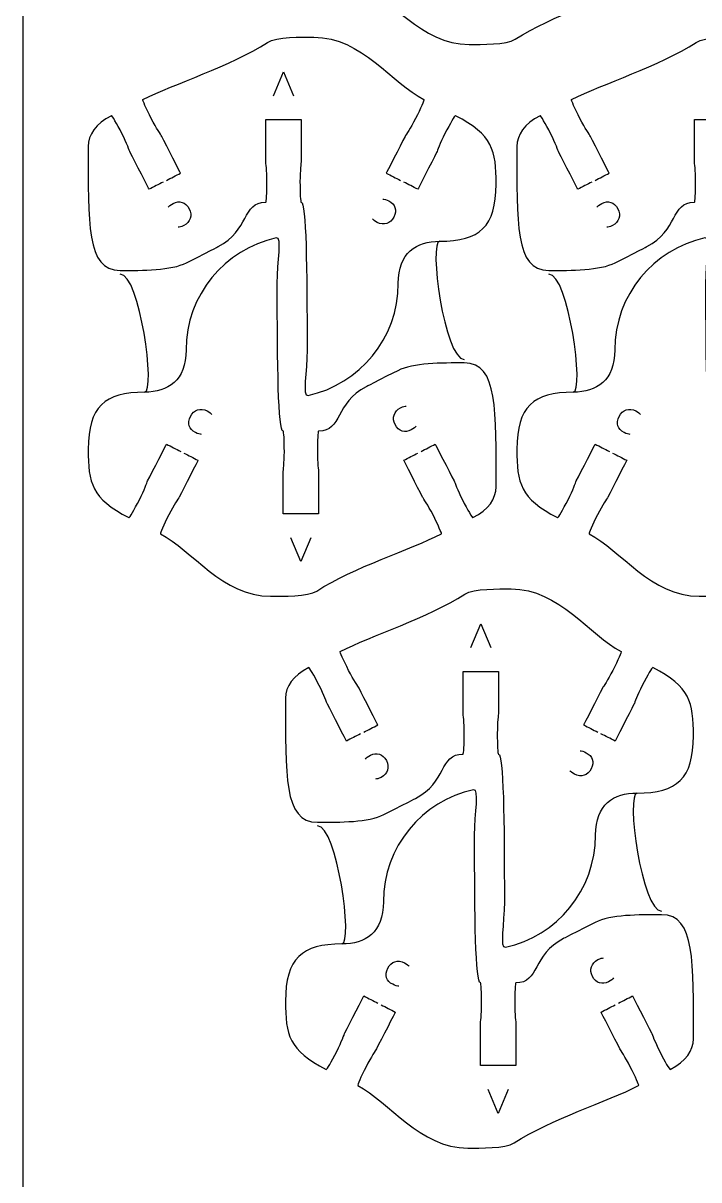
# Model space of a CAD drawing. Extents: x 0 to 300, y 0 to 300.
# Drawn here: x 0 to 57.3, y 102.7 to 200.8 of the extents above; entities that cross this region are included whole.
import ezdxf

# ---------------------------------------------------------------- set-up
doc = ezdxf.new("R2010")
doc.units = 0
doc.header["$MEASUREMENT"] = 0
doc.layers.add('DEFAULT', color=7, linetype='CONTINUOUS')

msp = doc.modelspace()

# ---------------------------------------------------------------- linework, layer by layer
at = {"layer": 'DEFAULT', "color": 1}
msp.add_lwpolyline([(0, 5.252), (0, 294.949)], dxfattribs=at)
at = {"layer": 'DEFAULT', "color": 250}
for points in [[(21.223, 194.684), (22.061, 196.704), (22.914, 194.684)], [(24.391, 157.202), (23.552, 155.181), (22.699, 157.202)], [(37.95, 147.892), (38.789, 149.913), (39.642, 147.892)], [(41.118, 110.41), (40.28, 108.39), (39.427, 110.41)]]:
    msp.add_lwpolyline(points, dxfattribs=at)
at = {"layer": 'DEFAULT', "color": 1}
for points, knots in [([(30.454, 211.18), (30.854, 210.974), (31.254, 210.769), (31.654, 210.563), (31.654, 210.563), (30.458, 208.227), (30.059, 207.444), (29.982, 207.289), (29.615, 206.795), (29.177, 205.934), (28.733, 205.07), (28.419, 204.357), (28.465, 204.329), (31.139, 202.964), (33.728, 199.03), (37.803, 199.03), (38.843, 199.03), (40.967, 198.985), (41.722, 199.471), (44.876, 201.507), (49.614, 202.964), (52.284, 204.329), (52.334, 204.357), (52.016, 205.07), (51.579, 205.934), (51.138, 206.795), (50.771, 207.289), (50.693, 207.444), (50.294, 208.227), (49.095, 210.563), (49.095, 210.563), (49.496, 210.769), (49.897, 210.974), (50.298, 211.18)], [0, 0, 0, 0, 3.823938, 3.823938, 3.823938, 4.823938, 4.823938, 4.823938, 5.823938, 5.823938, 5.823938, 6.823938, 6.823938, 6.823938, 7.823938, 7.823938, 7.823938, 8.823938, 8.823938, 8.823938, 9.823938, 9.823938, 9.823938, 10.823938, 10.823938, 10.823938, 11.823938, 11.823938, 11.823938, 12.823938, 12.823938, 12.823938, 16.65677, 16.65677, 16.65677, 16.65677]), ([(12.147, 187.503), (12.546, 187.707), (12.946, 187.912), (13.346, 188.117), (13.346, 188.117), (12.15, 190.452), (11.751, 191.235), (11.674, 191.39), (11.307, 191.884), (10.866, 192.745), (10.429, 193.609), (10.111, 194.322), (10.16, 194.35), (12.831, 195.715), (17.569, 197.172), (20.723, 199.208), (21.478, 199.698), (23.601, 199.649), (24.642, 199.649), (28.717, 199.649), (31.306, 195.715), (33.976, 194.35), (34.026, 194.322), (33.712, 193.609), (33.267, 192.745), (32.83, 191.884), (32.463, 191.39), (32.385, 191.235), (31.987, 190.452), (30.791, 188.117), (30.791, 188.117), (31.191, 187.912), (31.59, 187.707), (31.99, 187.503)], [0, 0, 0, 0, 3.819372, 3.819372, 3.819372, 4.819372, 4.819372, 4.819372, 5.819372, 5.819372, 5.819372, 6.819372, 6.819372, 6.819372, 7.819372, 7.819372, 7.819372, 8.819372, 8.819372, 8.819372, 9.819372, 9.819372, 9.819372, 10.819372, 10.819372, 10.819372, 11.819372, 11.819372, 11.819372, 12.819372, 12.819372, 12.819372, 16.638743, 16.638743, 16.638743, 16.638743]), ([(48.489, 187.503), (48.889, 187.707), (49.289, 187.912), (49.688, 188.117), (49.688, 188.117), (48.493, 190.452), (48.094, 191.235), (48.016, 191.39), (47.649, 191.884), (47.208, 192.745), (46.771, 193.609), (46.453, 194.322), (46.503, 194.35), (49.173, 195.715), (53.911, 197.172), (57.065, 199.208), (57.82, 199.698), (59.944, 199.649), (60.984, 199.649), (65.059, 199.649), (67.648, 195.715), (70.319, 194.35), (70.368, 194.322), (70.054, 193.609), (69.61, 192.745), (69.172, 191.884), (68.805, 191.39), (68.728, 191.235), (68.329, 190.452), (67.133, 188.117), (67.133, 188.117), (67.533, 187.912), (67.933, 187.707), (68.333, 187.503)], [0, 0, 0, 0, 3.819372, 3.819372, 3.819372, 4.819372, 4.819372, 4.819372, 5.819372, 5.819372, 5.819372, 6.819372, 6.819372, 6.819372, 7.819372, 7.819372, 7.819372, 8.819372, 8.819372, 8.819372, 9.819372, 9.819372, 9.819372, 10.819372, 10.819372, 10.819372, 11.819372, 11.819372, 11.819372, 12.819372, 12.819372, 12.819372, 16.638743, 16.638743, 16.638743, 16.638743]), ([(11.878, 187.365), (11.477, 187.161), (11.076, 186.956), (10.675, 186.751), (10.675, 186.751), (9.48, 189.09), (9.081, 189.866), (9.003, 190.022), (8.813, 190.611), (8.375, 191.472), (7.934, 192.332), (7.539, 193.01), (7.49, 192.985), (6.146, 192.297), (5.521, 191.383), (5.521, 190.378), (5.521, 183.904), (5.334, 179.862), (8.22, 179.862), (10.129, 179.862), (12.556, 179.858), (13.861, 180.518), (16.532, 181.88), (16.532, 181.883), (16.532, 181.883), (19.202, 183.248), (18.542, 185.651), (20.571, 185.651), (20.624, 185.651), (20.67, 186.434), (20.67, 187.4), (20.67, 188.371), (20.571, 188.977), (20.571, 189.154), (20.571, 190.32), (20.571, 191.487), (20.571, 192.653), (21.57, 192.653), (22.57, 192.653), (23.57, 192.653), (23.57, 191.487), (23.57, 190.32), (23.57, 189.154), (23.57, 188.977), (23.471, 188.371), (23.471, 187.4), (23.471, 186.434), (23.513, 185.651), (23.57, 185.651), (24.003, 185.651), (24.07, 180.045), (24.07, 173.113), (24.07, 171.268), (23.629, 169.162), (24.159, 169.261), (28.53, 170.22), (31.8, 174.111), (31.8, 178.768), (31.8, 181.372), (33.338, 182.342), (35.321, 182.342), (38.704, 182.342), (40.097, 183.569), (40.097, 187.192), (40.097, 190.046), (39.822, 191.362), (36.651, 192.985), (36.601, 193.01), (36.206, 192.332), (35.762, 191.472), (35.324, 190.611), (35.134, 190.022), (35.056, 189.87), (34.657, 189.09), (33.461, 186.751), (33.461, 186.751), (33.062, 186.956), (32.662, 187.161), (32.262, 187.365)], [0, 0, 0, 0, 3.828276, 3.828276, 3.828276, 4.828276, 4.828276, 4.828276, 5.828276, 5.828276, 5.828276, 6.828276, 6.828276, 6.828276, 7.828276, 7.828276, 7.828276, 8.828276, 8.828276, 8.828276, 9.828276, 9.828276, 9.828276, 10.828276, 10.828276, 10.828276, 11.828276, 11.828276, 11.828276, 12.828276, 12.828276, 12.828276, 13.828276, 13.828276, 13.828276, 23.748276, 23.748276, 23.748276, 32.248276, 32.248276, 32.248276, 42.168276, 42.168276, 42.168276, 43.168276, 43.168276, 43.168276, 44.168276, 44.168276, 44.168276, 45.168276, 45.168276, 45.168276, 46.168276, 46.168276, 46.168276, 47.168276, 47.168276, 47.168276, 48.168276, 48.168276, 48.168276, 49.168276, 49.168276, 49.168276, 50.168276, 50.168276, 50.168276, 51.168276, 51.168276, 51.168276, 52.168276, 52.168276, 52.168276, 53.168276, 53.168276, 53.168276, 56.987648, 56.987648, 56.987648, 56.987648]), ([(48.221, 187.365), (47.82, 187.161), (47.419, 186.956), (47.018, 186.751), (47.018, 186.751), (45.822, 189.09), (45.423, 189.866), (45.346, 190.022), (45.155, 190.611), (44.718, 191.472), (44.277, 192.332), (43.882, 193.01), (43.832, 192.985), (42.488, 192.297), (41.864, 191.383), (41.864, 190.378), (41.864, 183.904), (41.677, 179.862), (44.563, 179.862), (46.471, 179.862), (48.898, 179.858), (50.203, 180.518), (52.874, 181.88), (52.874, 181.883), (52.874, 181.883), (55.545, 183.248), (54.885, 185.651), (56.913, 185.651), (56.966, 185.651), (57.012, 186.434), (57.012, 187.4), (57.012, 188.371), (56.913, 188.977), (56.913, 189.154), (56.913, 190.32), (56.913, 191.487), (56.913, 192.653), (57.913, 192.653), (58.912, 192.653), (59.912, 192.653), (59.912, 191.487), (59.912, 190.32), (59.912, 189.154), (59.912, 188.977), (59.813, 188.371), (59.813, 187.4), (59.813, 186.434), (59.855, 185.651), (59.912, 185.651), (60.346, 185.651), (60.413, 180.045), (60.413, 173.113), (60.413, 171.268), (59.972, 169.162), (60.501, 169.261), (64.872, 170.22), (68.142, 174.111), (68.142, 178.768), (68.142, 181.372), (69.68, 182.342), (71.663, 182.342), (75.046, 182.342), (76.44, 183.569), (76.44, 187.192), (76.44, 190.046), (76.164, 191.362), (72.993, 192.985), (72.944, 193.01), (72.548, 192.332), (72.104, 191.472), (71.666, 190.611), (71.476, 190.022), (71.398, 189.87), (71, 189.09), (69.804, 186.751), (69.804, 186.751), (69.404, 186.956), (69.004, 187.161), (68.604, 187.365)], [0, 0, 0, 0, 3.828276, 3.828276, 3.828276, 4.828276, 4.828276, 4.828276, 5.828276, 5.828276, 5.828276, 6.828276, 6.828276, 6.828276, 7.828276, 7.828276, 7.828276, 8.828276, 8.828276, 8.828276, 9.828276, 9.828276, 9.828276, 10.828276, 10.828276, 10.828276, 11.828276, 11.828276, 11.828276, 12.828276, 12.828276, 12.828276, 13.828276, 13.828276, 13.828276, 23.748276, 23.748276, 23.748276, 32.248276, 32.248276, 32.248276, 42.168276, 42.168276, 42.168276, 43.168276, 43.168276, 43.168276, 44.168276, 44.168276, 44.168276, 45.168276, 45.168276, 45.168276, 46.168276, 46.168276, 46.168276, 47.168276, 47.168276, 47.168276, 48.168276, 48.168276, 48.168276, 49.168276, 49.168276, 49.168276, 50.168276, 50.168276, 50.168276, 51.168276, 51.168276, 51.168276, 52.168276, 52.168276, 52.168276, 53.168276, 53.168276, 53.168276, 56.987648, 56.987648, 56.987648, 56.987648]), ([(33.737, 164.523), (34.138, 164.727), (34.539, 164.932), (34.94, 165.137), (34.94, 165.137), (36.135, 162.794), (36.534, 162.018), (36.612, 161.863), (36.802, 161.277), (37.24, 160.416), (37.681, 159.556), (38.076, 158.875), (38.125, 158.903), (39.469, 159.587), (40.094, 160.501), (40.094, 161.51), (40.094, 167.98), (40.281, 172.026), (37.395, 172.026), (35.483, 172.026), (33.059, 172.03), (31.754, 171.367), (29.087, 170.009), (29.083, 170.001), (29.083, 170.001), (26.413, 168.636), (27.073, 166.237), (25.044, 166.237), (24.991, 166.237), (24.945, 165.454), (24.945, 164.488), (24.945, 163.517), (25.044, 162.911), (25.044, 162.734), (25.044, 161.568), (25.044, 160.401), (25.044, 159.235), (24.045, 159.235), (23.045, 159.235), (22.046, 159.235), (22.046, 160.401), (22.046, 161.568), (22.046, 162.734), (22.046, 162.911), (22.144, 163.517), (22.144, 164.488), (22.144, 165.454), (22.102, 166.237), (22.046, 166.237), (21.612, 166.237), (21.545, 171.843), (21.545, 178.775), (21.545, 180.62), (21.986, 182.726), (21.456, 182.627), (17.085, 181.668), (13.815, 177.777), (13.815, 173.12), (13.815, 170.517), (12.277, 169.543), (10.294, 169.543), (6.911, 169.543), (5.518, 168.315), (5.518, 164.696), (5.518, 161.838), (5.793, 160.526), (8.965, 158.903), (9.014, 158.875), (9.409, 159.556), (9.854, 160.413), (10.291, 161.277), (10.478, 161.863), (10.556, 162.018), (10.954, 162.794), (12.154, 165.137), (12.154, 165.137), (12.555, 164.931), (12.956, 164.725), (13.357, 164.519)], [0, 0, 0, 0, 3.828276, 3.828276, 3.828276, 4.828276, 4.828276, 4.828276, 5.828276, 5.828276, 5.828276, 6.828276, 6.828276, 6.828276, 7.828276, 7.828276, 7.828276, 8.828276, 8.828276, 8.828276, 9.828276, 9.828276, 9.828276, 10.828276, 10.828276, 10.828276, 11.828276, 11.828276, 11.828276, 12.828276, 12.828276, 12.828276, 13.828276, 13.828276, 13.828276, 23.748276, 23.748276, 23.748276, 32.248276, 32.248276, 32.248276, 42.168276, 42.168276, 42.168276, 43.168276, 43.168276, 43.168276, 44.168276, 44.168276, 44.168276, 45.168276, 45.168276, 45.168276, 46.168276, 46.168276, 46.168276, 47.168276, 47.168276, 47.168276, 48.168276, 48.168276, 48.168276, 49.168276, 49.168276, 49.168276, 50.168276, 50.168276, 50.168276, 51.168276, 51.168276, 51.168276, 52.168276, 52.168276, 52.168276, 53.168276, 53.168276, 53.168276, 57.001108, 57.001108, 57.001108, 57.001108]), ([(70.079, 164.523), (70.48, 164.727), (70.881, 164.932), (71.282, 165.137), (71.282, 165.137), (72.478, 162.794), (72.877, 162.018), (72.954, 161.863), (73.145, 161.277), (73.582, 160.416), (74.023, 159.556), (74.418, 158.875), (74.468, 158.903), (75.812, 159.587), (76.436, 160.501), (76.436, 161.51), (76.436, 167.98), (76.623, 172.026), (73.737, 172.026), (71.825, 172.026), (69.402, 172.03), (68.096, 171.367), (65.429, 170.009), (65.426, 170.001), (65.426, 170.001), (62.755, 168.636), (63.415, 166.237), (61.387, 166.237), (61.334, 166.237), (61.288, 165.454), (61.288, 164.488), (61.288, 163.517), (61.387, 162.911), (61.387, 162.734), (61.387, 161.568), (61.387, 160.401), (61.387, 159.235), (60.387, 159.235), (59.387, 159.235), (58.388, 159.235), (58.388, 160.401), (58.388, 161.568), (58.388, 162.734), (58.388, 162.911), (58.487, 163.517), (58.487, 164.488), (58.487, 165.454), (58.444, 166.237), (58.388, 166.237), (57.954, 166.237), (57.887, 171.843), (57.887, 178.775), (57.887, 180.62), (58.328, 182.726), (57.799, 182.627), (53.428, 181.668), (50.158, 177.777), (50.158, 173.12), (50.158, 170.517), (48.62, 169.543), (46.637, 169.543), (43.254, 169.543), (41.86, 168.315), (41.86, 164.696), (41.86, 161.838), (42.135, 160.526), (45.307, 158.903), (45.356, 158.875), (45.751, 159.556), (46.196, 160.413), (46.633, 161.277), (46.82, 161.863), (46.898, 162.018), (47.297, 162.794), (48.496, 165.137), (48.496, 165.137), (48.897, 164.931), (49.298, 164.725), (49.699, 164.519)], [0, 0, 0, 0, 3.828276, 3.828276, 3.828276, 4.828276, 4.828276, 4.828276, 5.828276, 5.828276, 5.828276, 6.828276, 6.828276, 6.828276, 7.828276, 7.828276, 7.828276, 8.828276, 8.828276, 8.828276, 9.828276, 9.828276, 9.828276, 10.828276, 10.828276, 10.828276, 11.828276, 11.828276, 11.828276, 12.828276, 12.828276, 12.828276, 13.828276, 13.828276, 13.828276, 23.748276, 23.748276, 23.748276, 32.248276, 32.248276, 32.248276, 42.168276, 42.168276, 42.168276, 43.168276, 43.168276, 43.168276, 44.168276, 44.168276, 44.168276, 45.168276, 45.168276, 45.168276, 46.168276, 46.168276, 46.168276, 47.168276, 47.168276, 47.168276, 48.168276, 48.168276, 48.168276, 49.168276, 49.168276, 49.168276, 50.168276, 50.168276, 50.168276, 51.168276, 51.168276, 51.168276, 52.168276, 52.168276, 52.168276, 53.168276, 53.168276, 53.168276, 57.001108, 57.001108, 57.001108, 57.001108]), ([(13.625, 164.385), (14.025, 164.179), (14.424, 163.974), (14.824, 163.768), (14.824, 163.768), (13.628, 161.432), (13.23, 160.649), (13.152, 160.494), (12.785, 160), (12.348, 159.139), (11.903, 158.275), (11.589, 157.563), (11.635, 157.534), (14.309, 156.169), (16.898, 152.236), (20.973, 152.236), (22.014, 152.236), (24.137, 152.19), (24.892, 152.677), (28.046, 154.712), (32.784, 156.169), (35.455, 157.534), (35.504, 157.563), (35.186, 158.275), (34.749, 159.139), (34.308, 160), (33.941, 160.494), (33.864, 160.649), (33.465, 161.432), (32.265, 163.768), (32.265, 163.768), (32.666, 163.974), (33.067, 164.179), (33.468, 164.385)], [0, 0, 0, 0, 3.823938, 3.823938, 3.823938, 4.823938, 4.823938, 4.823938, 5.823938, 5.823938, 5.823938, 6.823938, 6.823938, 6.823938, 7.823938, 7.823938, 7.823938, 8.823938, 8.823938, 8.823938, 9.823938, 9.823938, 9.823938, 10.823938, 10.823938, 10.823938, 11.823938, 11.823938, 11.823938, 12.823938, 12.823938, 12.823938, 16.65677, 16.65677, 16.65677, 16.65677]), ([(49.967, 164.385), (50.367, 164.179), (50.767, 163.974), (51.167, 163.768), (51.167, 163.768), (49.971, 161.432), (49.572, 160.649), (49.494, 160.494), (49.128, 160), (48.69, 159.139), (48.246, 158.275), (47.932, 157.563), (47.977, 157.534), (50.652, 156.169), (53.241, 152.236), (57.315, 152.236), (58.356, 152.236), (60.48, 152.19), (61.235, 152.677), (64.389, 154.712), (69.126, 156.169), (71.797, 157.534), (71.846, 157.563), (71.529, 158.275), (71.091, 159.139), (70.65, 160), (70.284, 160.494), (70.206, 160.649), (69.807, 161.432), (68.608, 163.768), (68.608, 163.768), (69.009, 163.974), (69.41, 164.179), (69.811, 164.385)], [0, 0, 0, 0, 3.823938, 3.823938, 3.823938, 4.823938, 4.823938, 4.823938, 5.823938, 5.823938, 5.823938, 6.823938, 6.823938, 6.823938, 7.823938, 7.823938, 7.823938, 8.823938, 8.823938, 8.823938, 9.823938, 9.823938, 9.823938, 10.823938, 10.823938, 10.823938, 11.823938, 11.823938, 11.823938, 12.823938, 12.823938, 12.823938, 16.65677, 16.65677, 16.65677, 16.65677]), ([(28.874, 140.712), (29.274, 140.916), (29.674, 141.121), (30.074, 141.325), (30.074, 141.325), (28.878, 143.661), (28.479, 144.444), (28.402, 144.599), (28.035, 145.093), (27.594, 145.954), (27.156, 146.818), (26.839, 147.531), (26.888, 147.559), (29.559, 148.924), (34.296, 150.381), (37.45, 152.417), (38.205, 152.907), (40.329, 152.858), (41.37, 152.858), (45.444, 152.858), (48.034, 148.924), (50.704, 147.559), (50.754, 147.531), (50.44, 146.818), (49.995, 145.954), (49.558, 145.093), (49.191, 144.599), (49.113, 144.444), (48.714, 143.661), (47.519, 141.325), (47.519, 141.325), (47.918, 141.121), (48.318, 140.916), (48.718, 140.712)], [0, 0, 0, 0, 3.819372, 3.819372, 3.819372, 4.819372, 4.819372, 4.819372, 5.819372, 5.819372, 5.819372, 6.819372, 6.819372, 6.819372, 7.819372, 7.819372, 7.819372, 8.819372, 8.819372, 8.819372, 9.819372, 9.819372, 9.819372, 10.819372, 10.819372, 10.819372, 11.819372, 11.819372, 11.819372, 12.819372, 12.819372, 12.819372, 16.638743, 16.638743, 16.638743, 16.638743]), ([(28.606, 140.574), (28.205, 140.369), (27.804, 140.165), (27.403, 139.96), (27.403, 139.96), (26.207, 142.299), (25.809, 143.075), (25.731, 143.23), (25.54, 143.819), (25.103, 144.68), (24.662, 145.541), (24.267, 146.218), (24.218, 146.194), (22.873, 145.506), (22.249, 144.592), (22.249, 143.587), (22.249, 137.113), (22.062, 133.07), (24.948, 133.07), (26.856, 133.07), (29.283, 133.067), (30.589, 133.727), (33.259, 135.088), (33.259, 135.092), (33.259, 135.092), (35.93, 136.457), (35.27, 138.859), (37.299, 138.859), (37.351, 138.859), (37.397, 139.643), (37.397, 140.609), (37.397, 141.579), (37.299, 142.186), (37.299, 142.363), (37.299, 143.529), (37.299, 144.696), (37.299, 145.862), (38.298, 145.862), (39.298, 145.862), (40.297, 145.862), (40.297, 144.696), (40.297, 143.529), (40.297, 142.363), (40.297, 142.186), (40.198, 141.579), (40.198, 140.609), (40.198, 139.643), (40.241, 138.859), (40.297, 138.859), (40.731, 138.859), (40.798, 133.254), (40.798, 126.322), (40.798, 124.477), (40.357, 122.371), (40.886, 122.469), (45.257, 123.429), (48.527, 127.32), (48.527, 131.977), (48.527, 134.58), (50.066, 135.55), (52.048, 135.55), (55.431, 135.55), (56.825, 136.778), (56.825, 140.401), (56.825, 143.255), (56.55, 144.571), (53.378, 146.194), (53.329, 146.218), (52.934, 145.541), (52.489, 144.68), (52.052, 143.819), (51.861, 143.23), (51.784, 143.079), (51.385, 142.299), (50.189, 139.96), (50.189, 139.96), (49.789, 140.165), (49.389, 140.369), (48.99, 140.574)], [0, 0, 0, 0, 3.828276, 3.828276, 3.828276, 4.828276, 4.828276, 4.828276, 5.828276, 5.828276, 5.828276, 6.828276, 6.828276, 6.828276, 7.828276, 7.828276, 7.828276, 8.828276, 8.828276, 8.828276, 9.828276, 9.828276, 9.828276, 10.828276, 10.828276, 10.828276, 11.828276, 11.828276, 11.828276, 12.828276, 12.828276, 12.828276, 13.828276, 13.828276, 13.828276, 23.748276, 23.748276, 23.748276, 32.248276, 32.248276, 32.248276, 42.168276, 42.168276, 42.168276, 43.168276, 43.168276, 43.168276, 44.168276, 44.168276, 44.168276, 45.168276, 45.168276, 45.168276, 46.168276, 46.168276, 46.168276, 47.168276, 47.168276, 47.168276, 48.168276, 48.168276, 48.168276, 49.168276, 49.168276, 49.168276, 50.168276, 50.168276, 50.168276, 51.168276, 51.168276, 51.168276, 52.168276, 52.168276, 52.168276, 53.168276, 53.168276, 53.168276, 56.987648, 56.987648, 56.987648, 56.987648]), ([(50.464, 117.732), (50.865, 117.936), (51.266, 118.141), (51.667, 118.345), (51.667, 118.345), (52.863, 116.003), (53.262, 115.227), (53.339, 115.072), (53.53, 114.486), (53.967, 113.625), (54.408, 112.764), (54.803, 112.084), (54.853, 112.112), (56.197, 112.796), (56.821, 113.71), (56.821, 114.719), (56.821, 121.189), (57.008, 125.235), (54.123, 125.235), (52.21, 125.235), (49.787, 125.239), (48.482, 124.575), (45.815, 123.217), (45.811, 123.21), (45.811, 123.21), (43.141, 121.845), (43.8, 119.446), (41.772, 119.446), (41.719, 119.446), (41.673, 118.663), (41.673, 117.696), (41.673, 116.726), (41.772, 116.119), (41.772, 115.943), (41.772, 114.776), (41.772, 113.61), (41.772, 112.443), (40.772, 112.443), (39.773, 112.443), (38.773, 112.443), (38.773, 113.61), (38.773, 114.776), (38.773, 115.943), (38.773, 116.119), (38.872, 116.726), (38.872, 117.696), (38.872, 118.663), (38.83, 119.446), (38.773, 119.446), (38.339, 119.446), (38.272, 125.052), (38.272, 131.984), (38.272, 133.829), (38.713, 135.935), (38.184, 135.836), (33.813, 134.877), (30.543, 130.985), (30.543, 126.329), (30.543, 123.725), (29.005, 122.752), (27.022, 122.752), (23.639, 122.752), (22.246, 121.524), (22.246, 117.904), (22.246, 115.047), (22.521, 113.735), (25.692, 112.112), (25.742, 112.084), (26.137, 112.764), (26.581, 113.622), (27.019, 114.486), (27.206, 115.072), (27.283, 115.227), (27.682, 116.003), (28.881, 118.345), (28.881, 118.345), (29.282, 118.14), (29.683, 117.934), (30.084, 117.728)], [0, 0, 0, 0, 3.828276, 3.828276, 3.828276, 4.828276, 4.828276, 4.828276, 5.828276, 5.828276, 5.828276, 6.828276, 6.828276, 6.828276, 7.828276, 7.828276, 7.828276, 8.828276, 8.828276, 8.828276, 9.828276, 9.828276, 9.828276, 10.828276, 10.828276, 10.828276, 11.828276, 11.828276, 11.828276, 12.828276, 12.828276, 12.828276, 13.828276, 13.828276, 13.828276, 23.748276, 23.748276, 23.748276, 32.248276, 32.248276, 32.248276, 42.168276, 42.168276, 42.168276, 43.168276, 43.168276, 43.168276, 44.168276, 44.168276, 44.168276, 45.168276, 45.168276, 45.168276, 46.168276, 46.168276, 46.168276, 47.168276, 47.168276, 47.168276, 48.168276, 48.168276, 48.168276, 49.168276, 49.168276, 49.168276, 50.168276, 50.168276, 50.168276, 51.168276, 51.168276, 51.168276, 52.168276, 52.168276, 52.168276, 53.168276, 53.168276, 53.168276, 57.001108, 57.001108, 57.001108, 57.001108]), ([(30.352, 117.594), (30.752, 117.388), (31.152, 117.182), (31.552, 116.977), (31.552, 116.977), (30.356, 114.641), (29.957, 113.858), (29.88, 113.703), (29.513, 113.209), (29.075, 112.348), (28.631, 111.484), (28.317, 110.771), (28.363, 110.743), (31.037, 109.378), (33.626, 105.444), (37.701, 105.444), (38.741, 105.444), (40.865, 105.398), (41.62, 105.885), (44.774, 107.921), (49.512, 109.378), (52.182, 110.743), (52.232, 110.771), (51.914, 111.484), (51.477, 112.348), (51.036, 113.209), (50.669, 113.703), (50.591, 113.858), (50.193, 114.641), (48.993, 116.977), (48.993, 116.977), (49.394, 117.182), (49.795, 117.388), (50.196, 117.594)], [0, 0, 0, 0, 3.823938, 3.823938, 3.823938, 4.823938, 4.823938, 4.823938, 5.823938, 5.823938, 5.823938, 6.823938, 6.823938, 6.823938, 7.823938, 7.823938, 7.823938, 8.823938, 8.823938, 8.823938, 9.823938, 9.823938, 9.823938, 10.823938, 10.823938, 10.823938, 11.823938, 11.823938, 11.823938, 12.823938, 12.823938, 12.823938, 16.65677, 16.65677, 16.65677, 16.65677])]:
    msp.add_open_spline(points, degree=3, knots=knots, dxfattribs=at)
at = {"layer": 'DEFAULT', "color": 250}
for points in [[(12.288, 185.221), (12.352, 185.307), (12.501, 185.437), (12.719, 185.549), (13.226, 185.809), (13.772, 185.684), (14.074, 185.095), (14.363, 184.532), (14.177, 183.955), (13.619, 183.669), (13.395, 183.554), (13.229, 183.53), (13.151, 183.53)], [(30.492, 185.918), (30.599, 185.917), (30.792, 185.872), (31.01, 185.76), (31.517, 185.501), (31.735, 184.984), (31.433, 184.395), (31.144, 183.832), (30.567, 183.646), (30.009, 183.932), (29.785, 184.047), (29.668, 184.167), (29.623, 184.231)], [(48.631, 185.221), (48.694, 185.307), (48.843, 185.437), (49.062, 185.549), (49.569, 185.809), (50.115, 185.684), (50.416, 185.095), (50.705, 184.532), (50.519, 183.955), (49.962, 183.669), (49.737, 183.554), (49.572, 183.53), (49.494, 183.53)], [(15.122, 165.967), (15.014, 165.968), (14.822, 166.013), (14.603, 166.125), (14.096, 166.385), (13.879, 166.901), (14.181, 167.49), (14.469, 168.053), (15.047, 168.239), (15.604, 167.953), (15.828, 167.838), (15.945, 167.718), (15.99, 167.655)], [(33.325, 166.665), (33.262, 166.578), (33.113, 166.448), (32.894, 166.336), (32.387, 166.076), (31.841, 166.201), (31.539, 166.79), (31.25, 167.353), (31.437, 167.931), (31.994, 168.216), (32.218, 168.331), (32.384, 168.356), (32.462, 168.355)], [(51.464, 165.967), (51.357, 165.968), (51.164, 166.013), (50.946, 166.125), (50.439, 166.385), (50.221, 166.901), (50.523, 167.49), (50.812, 168.053), (51.389, 168.239), (51.947, 167.953), (52.171, 167.838), (52.287, 167.718), (52.333, 167.655)], [(29.016, 138.429), (29.08, 138.516), (29.228, 138.646), (29.447, 138.758), (29.954, 139.018), (30.5, 138.893), (30.802, 138.304), (31.091, 137.741), (30.904, 137.163), (30.347, 136.878), (30.123, 136.763), (29.957, 136.738), (29.879, 136.739)], [(47.219, 139.127), (47.327, 139.126), (47.519, 139.081), (47.738, 138.969), (48.245, 138.709), (48.462, 138.193), (48.16, 137.604), (47.872, 137.041), (47.295, 136.855), (46.737, 137.141), (46.513, 137.256), (46.396, 137.376), (46.351, 137.439)], [(31.849, 119.176), (31.742, 119.177), (31.55, 119.222), (31.331, 119.334), (30.824, 119.593), (30.607, 120.11), (30.909, 120.699), (31.197, 121.262), (31.774, 121.448), (32.332, 121.162), (32.556, 121.047), (32.673, 120.927), (32.718, 120.863)], [(50.053, 119.874), (49.989, 119.787), (49.84, 119.657), (49.622, 119.545), (49.115, 119.285), (48.569, 119.41), (48.267, 119.999), (47.978, 120.562), (48.164, 121.139), (48.722, 121.425), (48.946, 121.54), (49.112, 121.564), (49.19, 121.564)]]:
    msp.add_open_spline(points, degree=3, knots=[0, 0, 0, 0, 1, 1, 1, 2, 2, 2, 3, 3, 3, 4, 4, 4, 4], dxfattribs=at)
at = {"layer": 'DEFAULT', "color": 1}
for points in [[(35.321, 182.343), (34.345, 182.343), (35.715, 172.325), (37.396, 172.325)], [(10.294, 169.542), (11.269, 169.542), (9.9, 179.56), (8.219, 179.56)], [(46.637, 169.542), (47.612, 169.542), (46.242, 179.56), (44.561, 179.56)], [(52.048, 135.552), (51.073, 135.552), (52.443, 125.534), (54.124, 125.534)], [(27.022, 122.751), (27.997, 122.751), (26.628, 132.769), (24.947, 132.769)]]:
    msp.add_open_spline(points, degree=3, dxfattribs=at)

doc.saveas('drawing.dxf')
